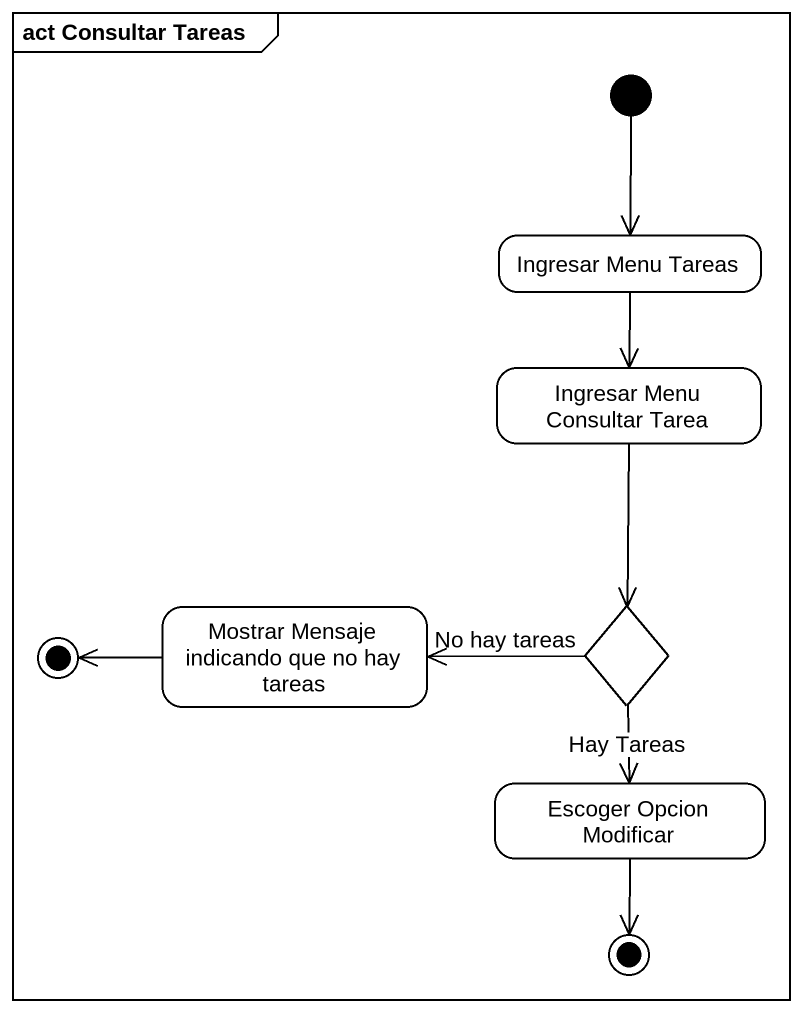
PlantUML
@startuml
mainframe act Consultar Tareas
hide empty description
state "Ingresar Menu Tareas" as Ingresar_Menu_Tareas
state "Ingresar Menu Consultar Tarea" as Ingresar_Menu_Consultar
state final1 <<end>>
state "Mostrar Mensaje indicando que no hay tareas" as Mostrar_Mensaje_indicando
state choice1 <<choice>>
state "Escoger Opcion Modificar" as Escoger_Opcion_Modificar
state final2 <<end>>
[*] --> Ingresar_Menu_Tareas
Ingresar_Menu_Tareas --> Ingresar_Menu_Consultar
Ingresar_Menu_Consultar --> choice1
Mostrar_Mensaje_indicando -left-> final1
choice1 -left-> Mostrar_Mensaje_indicando : No hay tareas
choice1 --> Escoger_Opcion_Modificar : Hay Tareas
Escoger_Opcion_Modificar --> final2
@enduml
